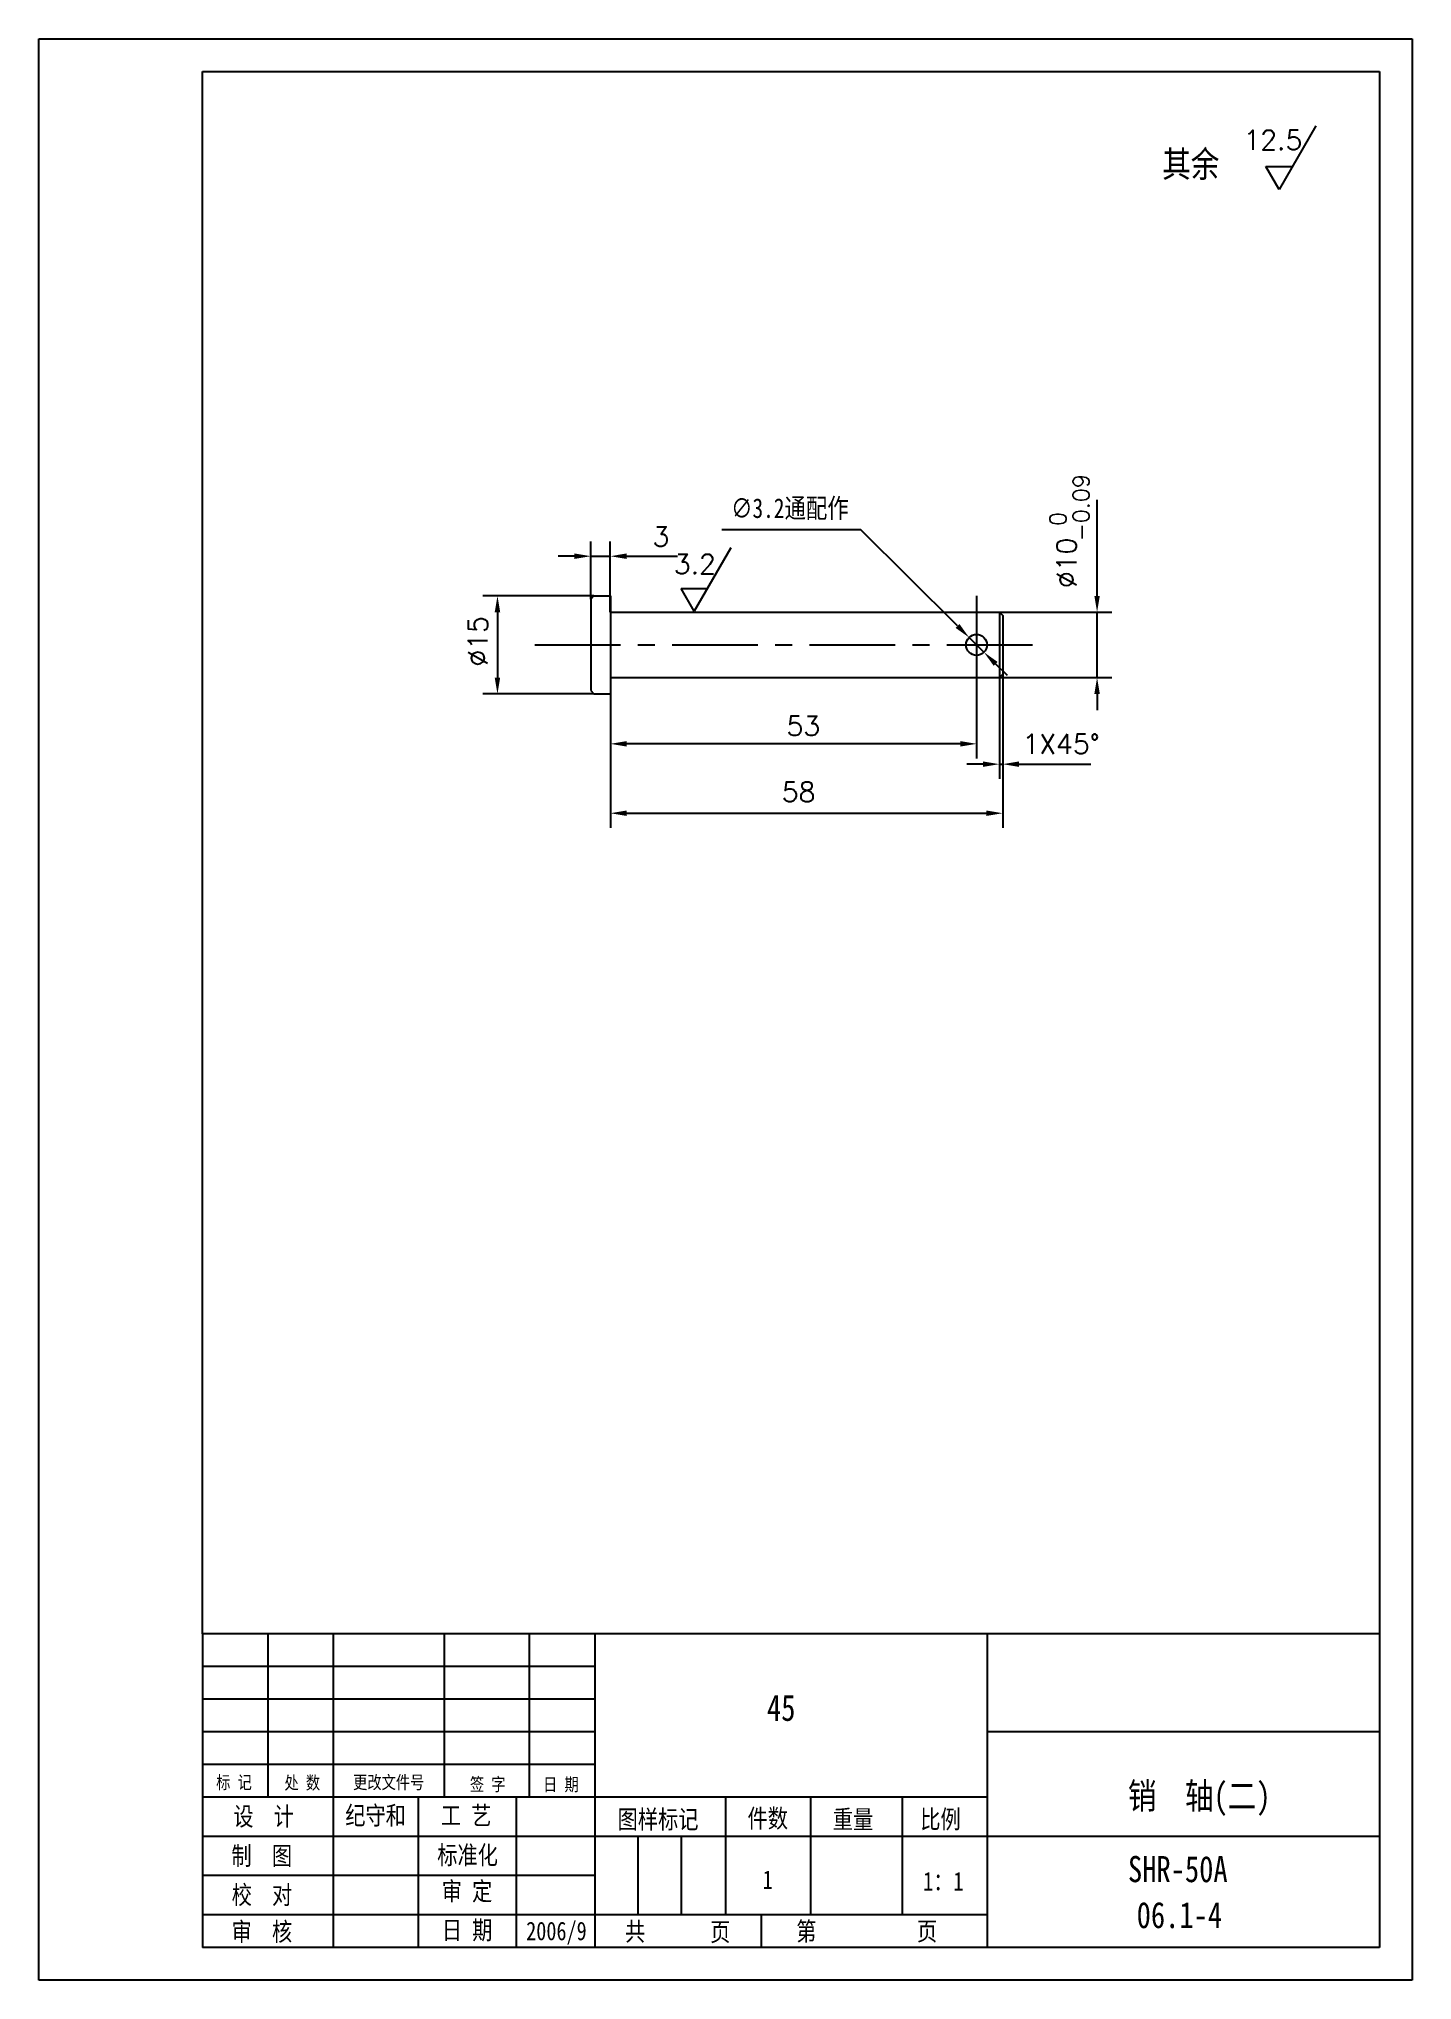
# Model space of a CAD drawing. Extents: x 346 to 556, y 136 to 433.
import ezdxf

# ---------------------------------------------------------------- set-up
doc = ezdxf.new("R2010")
doc.units = 0
doc.header["$LTSCALE"] = 10.5
doc.header["$MEASUREMENT"] = 0
doc.linetypes.add('CENTER', pattern=[2, 1.25, -0.25, 0.25, -0.25])
doc.layers.get('0').update_dxf_attribs({"color": 2, "linetype": 'CONTINUOUS'})
doc.layers.get('DEFPOINTS').update_dxf_attribs({"linetype": 'CONTINUOUS'})
doc.layers.add('PART', color=3, linetype='CONTINUOUS')
doc.layers.add('SMPEN_THICK', color=7, linetype='CONTINUOUS')
doc.styles.add('HZDX', font='', dxfattribs={"width": 0.8, "height": 7.5})
doc.styles.get("Standard").update_dxf_attribs({"font": 'txt.shx', "height": 3, "bigfont": 'hzfs.shx'})
doc.styles.get('HZDX').set_extended_font_data('SimSun')
doc.dimstyles.get("Standard").update_dxf_attribs({"dimtxt": 0.18, "dimasz": 0.18, "dimexe": 0.18, "dimexo": 0.0625, "dimgap": 0.09, "dimtad": 0, "dimtih": 1, "dimtoh": 1, "dimdec": 4, "dimzin": 0, "dimdsep": 46, "dimtxsty": 'Standard', "dimcen": 0.09, "dimadec": 0, "dimazin": 0, "dimtfac": 1, "dimtdec": 4, "dimtofl": 0, "dimtmove": 0, "dimatfit": 3, "dimfxl": 1, "dimtolj": 1, "dimtzin": 0, "dimarcsym": 0})

# ---------------------------------------------------------------- blocks, each defined once
blk = doc.blocks.new('*D5')
at = {"layer": 'DEFPOINTS', "color": 0, "transparency": 16777216}
for p in [(431.19, 347.43), (416.43, 332.43), (431.19, 332.43)]:
    blk.add_point(p, dxfattribs=at)
at = {"layer": 'SMPEN_THICK', "color": 2, "lineweight": -2, "transparency": 16777216}
for p, q in [((431.19, 347.43), (414.18, 347.43)), ((416.43, 344.93), (416.43, 334.93)), ((431.19, 332.43), (414.18, 332.43))]:
    blk.add_line(p, q, dxfattribs=at)
at = {"layer": 'SMPEN_THICK', "color": 2, "transparency": 16777216}
for points in [[(416.01, 344.93), (416.85, 344.93), (416.43, 347.43)], [(416.01, 334.93), (416.85, 334.93), (416.43, 332.43)]]:
    blk.add_solid(points, dxfattribs=at)
at = {"layer": 'SMPEN_THICK', "color": 2, "transparency": 16777216, "insert": (413.43, 340.48), "char_height": 3, "attachment_point": 5, "rotation": 90}
blk.add_mtext('\\A1;%%c15', dxfattribs=at)
blk = doc.blocks.new('*D6')
at = {"layer": 'DEFPOINTS', "color": 0, "transparency": 16777216}
for p in [(433.69, 353.5), (430.69, 346.93), (433.69, 344.93)]:
    blk.add_point(p, dxfattribs=at)
at = {"layer": 'SMPEN_THICK', "color": 2, "lineweight": -2, "transparency": 16777216}
for p, q in [((428.19, 353.5), (425.69, 353.5)), ((430.69, 346.93), (430.69, 355.75)), ((430.69, 353.5), (433.69, 353.5)), ((433.69, 344.93), (433.69, 355.75)), ((436.19, 353.5), (443.94, 353.5))]:
    blk.add_line(p, q, dxfattribs=at)
at = {"layer": 'SMPEN_THICK', "color": 2, "transparency": 16777216}
for points in [[(428.19, 353.92), (428.19, 353.08), (430.69, 353.5)], [(436.19, 353.92), (436.19, 353.08), (433.69, 353.5)]]:
    blk.add_solid(points, dxfattribs=at)
at = {"layer": 'SMPEN_THICK', "color": 2, "transparency": 16777216, "insert": (441.44, 356.5), "char_height": 3, "attachment_point": 5}
blk.add_mtext('\\A1;3', dxfattribs=at)

msp = doc.modelspace()

# ---------------------------------------------------------------- linework, layer by layer
at = {"color": 2, "linetype": 'ByBlock'}
for p, q in [((508.12176, 347.43298), (508.12176, 362.09965)), ((471.97603, 357.55693), (450.73987, 357.55693)), ((486.78393, 342.82469), (471.97603, 357.55693)), ((493.19048, 344.93298), (510.37176, 344.93298)), ((508.12176, 334.93298), (508.12176, 344.93298)), ((490.82474, 338.80451), (488.55621, 341.06145)), ((492.59703, 337.04128), (494.36932, 335.27805)), ((433.69048, 334.93298), (433.69048, 311.92827)), ((433.69048, 334.93298), (433.69048, 322.54524)), ((489.69048, 334.93298), (489.69048, 322.54524)), ((493.19048, 334.93298), (510.37176, 334.93298)), ((493.19048, 334.93298), (493.19048, 319.43295)), ((493.69048, 335.43298), (493.69048, 311.92827)), ((493.69048, 334.93298), (493.69048, 319.43295)), ((508.12176, 332.43298), (508.12176, 329.93298)), ((487.19048, 324.79524), (436.19048, 324.79524)), ((490.69048, 321.68295), (488.19048, 321.68295)), ((493.19048, 321.68295), (493.69048, 321.68295)), ((496.19048, 321.68295), (507.19048, 321.68295)), ((436.19048, 314.17827), (491.19048, 314.17827))]:
    msp.add_line(p, q, dxfattribs=at)
for points in [[(507.70509, 347.43298), (508.53843, 347.43298), (508.12176, 344.93298)], [(487.0778, 343.12007), (486.49005, 342.52931), (488.55621, 341.06145)], [(492.8909, 337.33666), (492.30316, 336.7459), (490.82474, 338.80451)], [(507.70509, 332.43298), (508.53843, 332.43298), (508.12176, 334.93298)], [(436.19048, 325.21191), (436.19048, 324.37858), (433.69048, 324.79524)], [(487.19048, 325.21191), (487.19048, 324.37858), (489.69048, 324.79524)], [(490.69048, 322.09962), (490.69048, 321.26629), (493.19048, 321.68295)], [(496.19048, 322.09962), (496.19048, 321.26629), (493.69048, 321.68295)], [(436.19048, 314.59494), (436.19048, 313.7616), (433.69048, 314.17827)], [(491.19048, 314.59494), (491.19048, 313.7616), (493.69048, 314.17827)]]:
    msp.add_solid(points, dxfattribs=at)
at = {"layer": 'DEFPOINTS', "color": 0, "linetype": 'ByBlock'}
for p in [(493.19048, 344.93298), (488.55621, 341.06145), (490.82474, 338.80451), (433.69048, 334.93298), (433.69048, 334.93298), (489.69048, 334.93298), (493.19048, 334.93298), (493.19048, 334.93298), (493.69048, 335.43298), (493.69048, 334.93298), (508.12176, 334.93298), (433.69048, 324.79524), (493.69048, 321.68295), (493.69048, 314.17827)]:
    msp.add_point(p, dxfattribs=at)
at = {"layer": 'PART', "color": 6, "linetype": 'Continuous'}
for p, q in [((346.30103, 432.65178), (556.30103, 432.65178)), ((556.30103, 432.65178), (556.30103, 135.65178)), ((556.30103, 135.65178), (346.30103, 135.65178))]:
    msp.add_line(p, q, dxfattribs=at)
at = {"layer": 'PART', "color": 5, "linetype": 'Continuous'}
for p, q in [((371.30103, 427.65178), (551.30103, 427.65178)), ((551.30103, 427.65178), (551.30103, 140.65178)), ((371.30103, 188.65178), (371.30103, 140.65178)), ((551.30103, 140.65178), (371.30103, 140.65178))]:
    msp.add_line(p, q, dxfattribs=at)
at = {"layer": 'PART', "linetype": 'Continuous'}
for p, q in [((381.30103, 188.65178), (381.30103, 163.65178)), ((391.30103, 188.65178), (391.30103, 140.65178)), ((408.30103, 188.65178), (408.30103, 163.65178)), ((421.30103, 188.65178), (421.30103, 163.65178)), ((431.30103, 188.65178), (431.30103, 140.65178)), ((491.30103, 188.65178), (491.30103, 140.65178)), ((551.30103, 173.65178), (491.30103, 173.65178)), ((404.30103, 163.65178), (404.30103, 140.65178)), ((419.30103, 163.65178), (419.30103, 140.65178)), ((451.30103, 163.65178), (451.30103, 145.65178)), ((464.30103, 163.65178), (464.30103, 145.65178)), ((478.30103, 163.65178), (478.30103, 145.65178)), ((437.90103, 157.65178), (437.90103, 145.65178)), ((444.50103, 157.65178), (444.50103, 145.65178)), ((551.30103, 157.65178), (491.30103, 157.65178)), ((456.7788, 145.65178), (456.7788, 140.65178))]:
    msp.add_line(p, q, dxfattribs=at)
at = {"layer": 'SMPEN_THICK', "color": 6}
msp.add_line((346.30103, 135.65178), (346.30103, 432.65178), dxfattribs=at)
at = {"layer": 'SMPEN_THICK', "color": 5}
for p, q in [((371.30103, 188.65178), (371.30103, 427.65178)), ((551.30103, 188.65178), (371.30103, 188.65178))]:
    msp.add_line(p, q, dxfattribs=at)
at = {"layer": 'SMPEN_THICK'}
for p, q in [((541.57142, 419.3386), (535.95671, 409.61363)), ((535.95671, 409.61363), (533.94652, 413.09538)), ((533.94652, 413.09538), (537.9669, 413.09538)), ((452.13216, 354.79722), (446.51745, 345.07225)), ((446.51745, 345.07225), (444.50726, 348.554)), ((444.50726, 348.554), (448.52763, 348.554)), ((431.30103, 183.65178), (371.30103, 183.65178)), ((431.30103, 178.65178), (371.30103, 178.65178)), ((431.30103, 173.65178), (371.30103, 173.65178)), ((431.30103, 168.65178), (371.30103, 168.65178)), ((491.30103, 163.65178), (371.30103, 163.65178)), ((491.30103, 157.65178), (371.30103, 157.65178)), ((431.30103, 151.65178), (371.30103, 151.65178)), ((491.30103, 145.65178), (371.30103, 145.65178))]:
    msp.add_line(p, q, dxfattribs=at)
at = {"layer": 'SMPEN_THICK', "color": 4}
for p, q in [((430.69048, 346.93298), (431.19048, 347.43298)), ((430.69048, 346.93298), (430.69048, 332.93298)), ((431.19048, 347.43298), (433.69048, 347.43298)), ((433.69048, 347.43298), (433.69048, 332.43298)), ((433.69048, 344.93298), (493.19048, 344.93298)), ((493.19048, 344.93298), (493.69048, 344.43298)), ((493.19048, 344.93298), (493.19048, 334.93298)), ((493.69048, 344.43298), (493.69048, 335.43298)), ((430.69048, 332.93298), (431.19048, 332.43298)), ((433.69048, 334.93298), (493.19048, 334.93298)), ((493.69048, 335.43298), (493.19048, 334.93298)), ((431.19048, 332.43298), (433.69048, 332.43298))]:
    msp.add_line(p, q, dxfattribs=at)
at = {"layer": 'SMPEN_THICK', "linetype": 'CENTER'}
for p, q in [((489.69048, 347.43298), (489.69048, 332.43298)), ((422.12467, 339.93298), (498.94132, 339.93298))]:
    msp.add_line(p, q, dxfattribs=at)
at = {"layer": 'SMPEN_THICK', "color": 4}
msp.add_circle((489.69048, 339.93298), 1.6, dxfattribs=at)

# ---------------------------------------------------------------- texts
at = {"color": 2, "linetype": 'ByBlock', "insert": (461.15116, 360.69011), "char_height": 3, "attachment_point": 5, "style": 'HZDX'}
msp.add_mtext('∅3.2通配作', dxfattribs=at)
at = {"color": 2, "linetype": 'ByBlock', "char_height": 3, "attachment_point": 5}
for s, insert in [('53', (463.21377, 327.54553)), ('58', (462.48269, 317.42798))]:
    msp.add_mtext(s, dxfattribs=dict(at, insert=insert))
at = {"layer": 'SMPEN_THICK', "color": 2}
for s, height, p in [('-0.09', 2.5, (506.92469, 355.77109)), ('0', 2.5, (503.38643, 358.13246)), ('∅10', 3, (504.94914, 348.61473))]:
    msp.add_text(s, height=height, rotation=90, dxfattribs=at).set_placement(p)
at = {"layer": 'SMPEN_THICK', "style": 'HZDX', "width": 0.8}
for s, height, p in [('45', 4, (457.64342, 175.31788)), ('标 记', 2, (373.41785, 164.92232)), ('处 数', 2, (383.86005, 164.85827)), ('更改文件号', 2, (394.34956, 164.92321)), ('签 字', 2, (412.21354, 164.61907)), ('日 期', 2, (423.40237, 164.59729)), ('销  轴(二)', 4, (512.849, 161.84234)), ('设  计', 2.835, (376.03765, 159.29701)), ('纪守和', 2.835, (393.15394, 159.42856)), ('工 艺', 2.835, (407.77939, 159.43074)), ('图样标记', 2.835, (434.79808, 158.83978)), ('件数', 2.835, (454.66907, 158.9884)), ('重量', 2.835, (467.70016, 158.84021)), ('比例', 2.835, (481.08575, 158.8587)), ('制  图', 2.835, (375.75773, 153.26506)), ('标准化', 2.835, (407.21955, 153.37646)), ('SHR-50A', 4, (512.849, 150.64742)), ('1', 2.835, (456.98895, 149.60525)), ('1：1', 2.835, (481.51117, 149.37034)), ('校  对', 2.835, (375.78752, 147.28624)), ('审 定', 2.835, (407.91296, 147.84633)), ('06.1-4', 4, (514.17524, 143.61743)), ('审  核', 2.835, (375.77093, 141.65875)), ('日 期', 2.835, (407.91731, 141.89501)), ('2006/9', 2.835, (420.82035, 141.76347)), ('共', 2.835, (435.95104, 141.68389)), ('页', 2.835, (448.95902, 141.61904)), ('第', 2.835, (462.11868, 141.72086)), ('页', 2.835, (480.58402, 141.72086))]:
    msp.add_text(s, height=height, dxfattribs=at).set_placement(p)
at = {"layer": 'SMPEN_THICK', "insert": (518.08716, 415.49263), "char_height": 4, "width": 27.6736, "attachment_point": 1, "style": 'HZDX'}
msp.add_mtext('其余', dxfattribs=at)
at = {"layer": 'SMPEN_THICK', "char_height": 3, "attachment_point": 1}
for s, insert, width in [('12.5', (530.50456, 418.67172), 37.9143), ('3.2', (443.39922, 353.79722), 37.9143), ('1X45%%d', (496.71319, 326.27237), 24.2099)]:
    msp.add_mtext(s, dxfattribs=dict(at, insert=insert, width=width))

# ---------------------------------------------------------------- dimensions: what is measured, and where the dimension line sits
at = {"layer": 'SMPEN_THICK'}
dim = msp.add_linear_dim(base=(433.69048, 353.50038), p1=(430.69048, 346.93298), p2=(433.69048, 344.93298), dimstyle='Standard', override={"dimtxt": 5, "dimasz": 2.5, "dimexe": 2.25, "dimexo": 0, "dimgap": 1.5, "dimtad": 1, "dimtih": 0, "dimtoh": 0, "dimzin": 8, "dimclrd": 2, "dimclre": 2, "dimclrt": 2, "dimtm": 0.115, "dimtfac": 0.66667, "dimtofl": 1, "dimatfit": 1, "dimtvp": 5, "dimtzin": 8}, dxfattribs=at)
dim.commit()
dim.dimension.update_dxf_attribs({"geometry": '*D6', "text_midpoint": (441.44048, 353.50038), "dimtype": 160})
dim = msp.add_linear_dim(base=(416.42972, 332.43298), p1=(431.19048, 347.43298), p2=(431.19048, 332.43298), angle=90, text='%%c<>', dimstyle='Standard', override={"dimtxt": 5, "dimasz": 2.5, "dimexe": 2.25, "dimexo": 0, "dimgap": 1.5, "dimtad": 1, "dimtih": 0, "dimtoh": 0, "dimzin": 8, "dimclrd": 2, "dimclre": 2, "dimclrt": 2, "dimtm": 0.115, "dimtfac": 0.66667, "dimtofl": 1, "dimatfit": 1, "dimtvp": 5, "dimtzin": 8}, dxfattribs=at)
dim.commit()
dim.dimension.update_dxf_attribs({"geometry": '*D5', "text_midpoint": (416.42972, 340.47636), "dimtype": 160})

doc.saveas('drawing.dxf')
